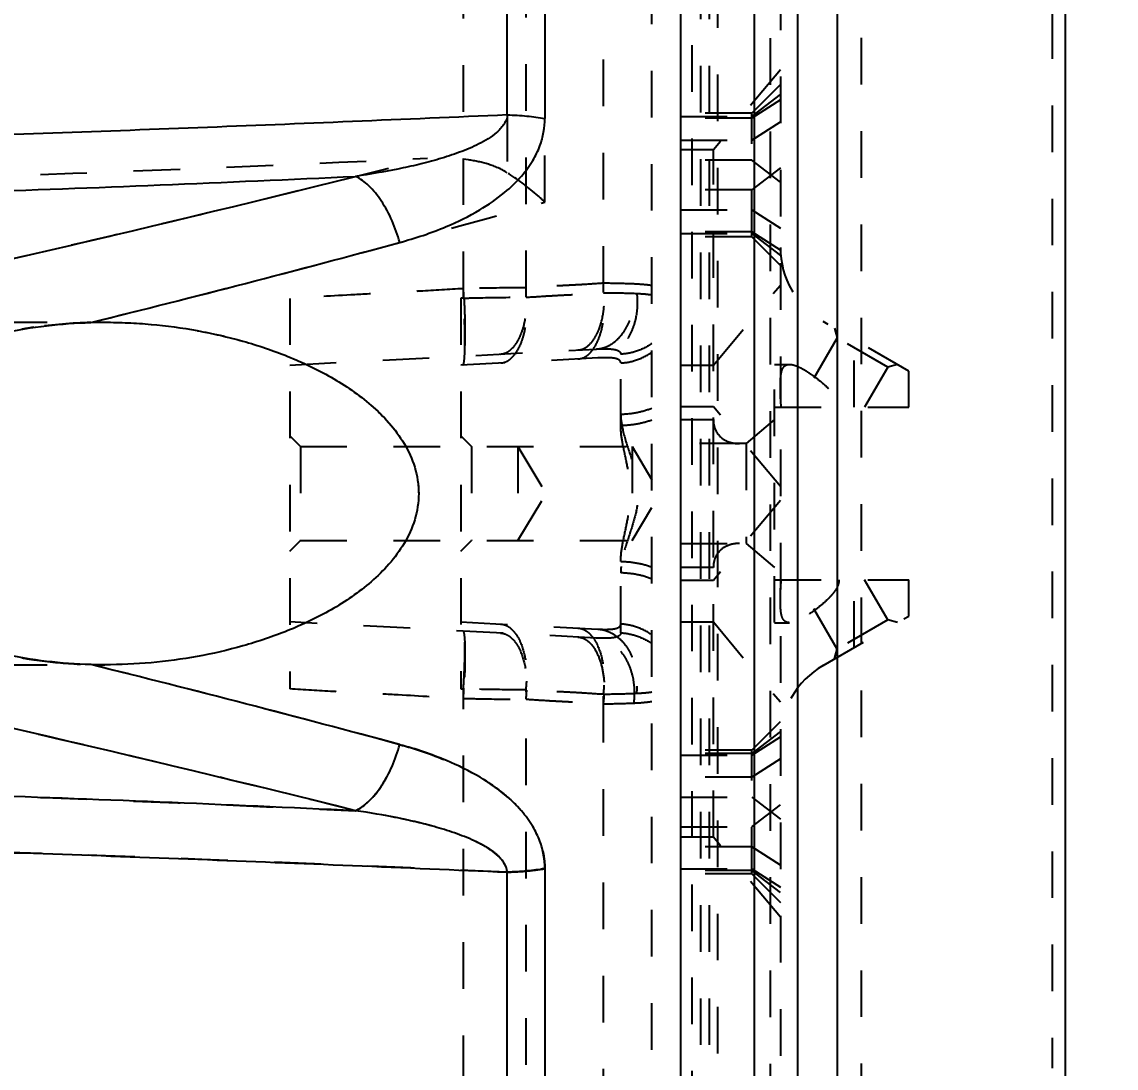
# Model space of a CAD drawing. Header units: millimetres. Extents: x 97 to 1722, y -6063 to 1553.
# Drawn here: x 1151.02 to 1189.38, y 65.5 to 102.16 of the extents above; entities that cross this region are included whole.
import ezdxf

# ---------------------------------------------------------------- set-up
doc = ezdxf.new("R2010")
doc.units = ezdxf.units.MM
doc.header["$LTSCALE"] = 16.335
doc.header["$PDMODE"] = 3
doc.header["$PDSIZE"] = 0.3125
doc.linetypes.add('HIDDEN', pattern=[0.2, 0.1, -0.1])
doc.layers.get('0').update_dxf_attribs({"linetype": 'CONTINUOUS'})
doc.layers.get('Defpoints').update_dxf_attribs({"linetype": 'CONTINUOUS'})
doc.layers.add('DEFAULT_2', color=8, linetype='HIDDEN')
doc.styles.get("Standard").update_dxf_attribs({"font": 'txt', "width": 0.8})
doc.dimstyles.get("Standard").update_dxf_attribs({"dimtxt": 0.15625, "dimasz": 0.1875, "dimexe": 0.125, "dimexo": 0.0625, "dimtad": 0, "dimtih": 1, "dimtoh": 1, "dimdsep": 46, "dimtxsty": 'Standard', "dimcen": 0.09, "dimadec": 0, "dimazin": 0, "dimtp": 0.01, "dimtm": 0.01, "dimtfac": 1, "dimtofl": 0, "dimtmove": 0, "dimatfit": 3, "dimfxl": 0, "dimtolj": 1, "dimarcsym": 0})
doc.dimstyles.new('STANDARD$0', dxfattribs={"dimscale": 2, "dimtxt": 3, "dimasz": 3, "dimexe": 1.25, "dimexo": 0.625, "dimgap": 0.5, "dimtad": 0, "dimdsep": 46, "dimlunit": 6, "dimtxsty": 'Standard', "dimblk": 'CLOSEDBLANK', "dimcen": 0, "dimclrt": 2, "dimazin": 2, "dimtfac": 2, "dimtmove": 1, "dimatfit": 3, "dimfxl": 0, "dimtolj": 1, "dimtzin": 0, "dimarcsym": 0})

# ---------------------------------------------------------------- blocks, each defined once
blk = doc.blocks.new('*D0')
at = {"color": 4, "lineweight": -2}
for p, q in [((1117.611, 144.636), (1117.611, 171.999)), ((1122.611, 171.999), (1138.621, 171.999)), ((1182.611, 171.999), (1152.621, 171.999)), ((1187.611, 98.615), (1187.611, 171.999))]:
    blk.add_line(p, q, dxfattribs=at)
at = {"color": 4}
for points in [[(1122.611, 172.832), (1122.611, 171.166), (1117.611, 171.999)], [(1182.611, 172.832), (1182.611, 171.166), (1187.611, 171.999)]]:
    blk.add_solid(points, dxfattribs=at)
at = {"layer": 'Defpoints', "color": 0}
for p in [(1117.611, 171.999), (1117.611, 144.636), (1187.611, 98.615)]:
    blk.add_point(p, dxfattribs=at)
at = {"color": 6, "insert": (1145.621, 171.999), "char_height": 5, "attachment_point": 5}
blk.add_mtext('\\A1;70.00', dxfattribs=at)
blk = doc.blocks.new('_ClosedBlank')
at = {"color": 0, "linetype": 'ByBlock', "lineweight": -2}
for p, q in [((-1, 0.1667), (0, 0)), ((-1, 0.1667), (-1, -0.1667)), ((0, 0), (-1, -0.1667))]:
    blk.add_line(p, q, dxfattribs=at)
blk = doc.blocks.new('*D111')
at = {"color": 4, "lineweight": -2}
for p, q in [((1222.611, 163.896), (1222.611, 20.993)), ((1174.111, 111.94), (1174.111, 20.993)), ((1212.611, 20.993), (1184.111, 20.993))]:
    blk.add_line(p, q, dxfattribs=at)
at = {"layer": 'Defpoints', "color": 0}
for p in [(1222.611, 163.896), (1174.111, 111.94), (1174.111, 20.993)]:
    blk.add_point(p, dxfattribs=at)
at = {"color": 4, "lineweight": -2, "xscale": 10, "yscale": 10, "zscale": 10, "rotation": 180}
blk.add_blockref('_ClosedBlank', (1174.111, 20.993), dxfattribs=at)
at = {"color": 4, "lineweight": -2, "xscale": 10, "yscale": 10, "zscale": 10}
blk.add_blockref('_ClosedBlank', (1222.611, 20.993), dxfattribs=at)
at = {"color": 6, "insert": (1241.878, 20.993), "char_height": 10, "attachment_point": 5}
blk.add_mtext('\\A1;48.50', dxfattribs=at)

msp = doc.modelspace()

# ---------------------------------------------------------------- linework, layer by layer
at = {"color": 7, "linetype": 'Continuous'}
for p, q in [((1168.037, 98.901), (1168.037, 126.375)), ((1169.354, 125.998), (1169.354, 98.778)), ((1176.707, 47.434), (1176.707, 123.838)), ((1178.207, 123.282), (1178.207, 47.99)), ((1179.62, 48.627), (1179.62, 122.645)), ((1187.611, 64.377), (1187.611, 106.896)), ((1153.44, 91.629), (1153.932, 91.636)), ((1153.932, 79.636), (1153.44, 79.643)), ((1168.037, 44.897), (1168.037, 72.371)), ((1169.354, 72.494), (1169.354, 45.274))]:
    msp.add_line(p, q, dxfattribs=at)
for centre, radius, start, end in [((1013.827, 691.314), 612.924, 281.869775, 284.058952), ((1035.698, 568.418), 491.113, 283.87188, 285.17518), ((1013.829, -520.036), 612.918, 75.941039, 78.130241), ((1035.708, -397.178), 491.14, 74.82455, 76.13067)]:
    msp.add_arc(centre, radius, start, end, dxfattribs=at)
for points, knots in [([(1168.037, 98.901), (1164.422, 98.745), (1157.19, 98.436), (1148.147, 98.124), (1140.909, 97.958), (1135.478, 97.885), (1130.95, 97.877), (1127.328, 97.905), (1125.517, 97.934), (1124.611, 97.95)], [0, 0, 0, 0, 0.249881, 0.499824, 0.624829, 0.749858, 0.874914, 0.937453, 1, 1, 1, 1]), ([(1168.037, 98.901), (1168.042, 98.839), (1168.018, 98.743), (1167.959, 98.633), (1167.892, 98.527), (1167.797, 98.407), (1167.621, 98.236), (1167.369, 98.059), (1166.938, 97.82), (1166.366, 97.582), (1165.657, 97.352), (1164.934, 97.161), (1163.956, 96.946), (1163.215, 96.823), (1162.719, 96.749)], [0, 0, 0, 0, 0.031211, 0.047237, 0.063057, 0.093911, 0.124435, 0.185994, 0.247802, 0.37206, 0.496959, 0.622301, 0.747959, 1, 1, 1, 1]), ([(1164.257, 94.431), (1164.815, 94.582), (1165.782, 94.903), (1167.016, 95.506), (1167.901, 96.112), (1168.522, 96.706), (1168.933, 97.265), (1169.188, 97.791), (1169.326, 98.291), (1169.354, 98.619), (1169.354, 98.778)], [0, 0, 0, 0, 0.24219, 0.425463, 0.573688, 0.6899, 0.78371, 0.862884, 0.933408, 1, 1, 1, 1]), ([(1168.037, 98.901), (1168.268, 98.897), (1168.709, 98.872), (1169.147, 98.815), (1169.354, 98.778)], [0, 0, 0, 0, 0.52474, 1, 1, 1, 1]), ([(1124.593, 95.945), (1125.644, 95.926), (1127.83, 95.892), (1131.275, 95.873), (1135.064, 95.885), (1141.023, 95.959), (1150.289, 96.204), (1158.155, 96.54), (1162.719, 96.749)], [0, 0, 0, 0, 0.082719, 0.171953, 0.270925, 0.380796, 0.640629, 1, 1, 1, 1]), ([(1164.268, 94.434), (1164.197, 94.694), (1164.021, 95.198), (1163.659, 95.875), (1163.23, 96.411), (1162.888, 96.667), (1162.719, 96.749)], [0, 0, 0, 0, 0.282994, 0.558983, 0.802742, 1, 1, 1, 1]), ([(1147.447, 90.19), (1147.905, 90.435), (1148.854, 90.86), (1150.352, 91.289), (1151.886, 91.541), (1152.922, 91.615), (1153.44, 91.629)], [0, 0, 0, 0, 0.250732, 0.499764, 0.749749, 1, 1, 1, 1]), ([(1153.931, 91.636), (1154.472, 91.636), (1155.557, 91.587), (1157.177, 91.368), (1158.784, 91.001), (1160.364, 90.469), (1161.892, 89.744), (1163.079, 88.935), (1163.913, 88.121), (1164.451, 87.4), (1164.836, 86.564), (1164.933, 85.946), (1164.933, 85.636)], [0, 0, 0, 0, 0.119436, 0.239634, 0.360824, 0.483266, 0.607357, 0.733791, 0.798411, 0.864264, 0.931558, 1, 1, 1, 1]), ([(1164.933, 85.636), (1164.933, 85.327), (1164.836, 84.709), (1164.451, 83.873), (1163.913, 83.152), (1163.079, 82.337), (1161.892, 81.529), (1160.364, 80.804), (1158.784, 80.272), (1157.177, 79.904), (1155.557, 79.686), (1154.472, 79.636), (1153.931, 79.636)], [0, 0, 0, 0, 0.068442, 0.135736, 0.201589, 0.266209, 0.392643, 0.516734, 0.639176, 0.760366, 0.880564, 1, 1, 1, 1]), ([(1153.44, 79.643), (1152.922, 79.658), (1151.886, 79.731), (1150.351, 79.984), (1148.853, 80.412), (1147.905, 80.838), (1147.447, 81.083)], [0, 0, 0, 0, 0.250327, 0.500325, 0.749335, 1, 1, 1, 1]), ([(1162.719, 74.523), (1162.888, 74.605), (1163.23, 74.862), (1163.659, 75.397), (1164.021, 76.074), (1164.197, 76.579), (1164.268, 76.838)], [0, 0, 0, 0, 0.197258, 0.441017, 0.717006, 1, 1, 1, 1]), ([(1169.354, 72.494), (1169.354, 72.653), (1169.326, 72.981), (1169.188, 73.482), (1168.933, 74.008), (1168.522, 74.568), (1167.903, 75.158), (1167.022, 75.762), (1165.795, 76.364), (1164.832, 76.685), (1164.277, 76.836)], [0, 0, 0, 0, 0.06679, 0.137537, 0.216974, 0.311124, 0.427805, 0.574623, 0.758256, 1, 1, 1, 1]), ([(1162.719, 74.523), (1158.147, 74.733), (1150.269, 75.069), (1140.989, 75.315), (1135.023, 75.388), (1131.23, 75.4), (1127.799, 75.38), (1125.628, 75.346), (1124.593, 75.327)], [0, 0, 0, 0, 0.359969, 0.62017, 0.730168, 0.829227, 0.918511, 1, 1, 1, 1]), ([(1168.037, 72.371), (1168.034, 72.495), (1167.925, 72.733), (1167.671, 73), (1167.369, 73.214), (1167.047, 73.393), (1166.71, 73.547), (1166.249, 73.729), (1165.657, 73.921), (1164.934, 74.111), (1163.956, 74.326), (1163.215, 74.45), (1162.719, 74.523)], [0, 0, 0, 0, 0.062138, 0.123651, 0.185254, 0.247137, 0.309245, 0.371538, 0.496544, 0.621989, 0.747757, 1, 1, 1, 1]), ([(1124.611, 73.322), (1125.517, 73.338), (1127.328, 73.367), (1130.95, 73.396), (1135.478, 73.387), (1140.909, 73.315), (1148.147, 73.149), (1157.19, 72.836), (1164.422, 72.527), (1168.037, 72.371)], [0, 0, 0, 0, 0.062547, 0.125086, 0.250142, 0.375171, 0.500176, 0.750119, 1, 1, 1, 1]), ([(1169.354, 72.494), (1169.147, 72.457), (1168.709, 72.4), (1168.268, 72.376), (1168.037, 72.371)], [0, 0, 0, 0, 0.47526, 1, 1, 1, 1])]:
    msp.add_open_spline(points, degree=3, knots=knots, dxfattribs=at)
at = {"layer": 'DEFAULT_2', "color": 8, "linetype": 'HIDDEN'}
for p, q in [((1177.268, 47.686), (1177.268, 123.587)), ((1177.611, 123.112), (1177.611, 48.161)), ((1173.111, 49.81), (1173.111, 121.462)), ((1180.454, 50.96), (1180.454, 120.312)), ((1166.501, 92.479), (1166.501, 116.057)), ((1168.696, 92.512), (1168.696, 115.455)), ((1174.111, 114.436), (1174.111, 56.836)), ((1174.511, 114.411), (1174.511, 56.861)), ((1171.411, 92.674), (1171.411, 113.966)), ((1174.811, 113.686), (1174.811, 57.586)), ((1175.111, 113.686), (1175.111, 57.586)), ((1175.411, 113.386), (1175.411, 57.886)), ((1187.138, 105.768), (1187.138, 65.504)), ((1177.611, 100.479), (1175.262, 97.679)), ((1176.611, 98.964), (1177.611, 99.964)), ((1176.611, 98.847), (1177.611, 99.613)), ((1177.611, 99.428), (1176.611, 98.785)), ((1176.611, 98.964), (1174.111, 98.964)), ((1176.611, 94.627), (1176.611, 98.964)), ((1168.037, 98.901), (1168.037, 96.877)), ((1169.354, 95.846), (1169.354, 98.778)), ((1174.111, 98.847), (1176.611, 98.847)), ((1176.611, 98.785), (1174.111, 98.785)), ((1176.611, 98.019), (1177.611, 98.662)), ((1174.111, 98.019), (1176.611, 98.019)), ((1175.262, 97.679), (1174.111, 97.679)), ((1175.262, 73.593), (1175.262, 97.679)), ((1176.611, 97.315), (1174.111, 97.315)), ((1177.611, 96.549), (1176.611, 97.315)), ((1177.611, 97.042), (1176.611, 96.276)), ((1176.611, 96.276), (1174.111, 96.276)), ((1174.111, 95.571), (1176.611, 95.571)), ((1176.611, 95.571), (1177.611, 94.929)), ((1176.611, 94.805), (1174.111, 94.805)), ((1174.111, 94.744), (1176.611, 94.744)), ((1177.611, 94.163), (1176.611, 94.805)), ((1176.611, 94.744), (1177.611, 93.978)), ((1176.611, 94.627), (1174.111, 94.627)), ((1176.611, 94.627), (1177.611, 93.627)), ((1175.262, 90.136), (1177.611, 92.936)), ((1160.411, 92.474), (1160.411, 78.798)), ((1166.501, 92.482), (1166.411, 92.477)), ((1166.411, 92.477), (1166.411, 78.796)), ((1117.611, 91.636), (1153.931, 91.636)), ((1182.111, 89.929), (1179.111, 91.661)), ((1179.507, 91.433), (1179.599, 91.091)), ((1179.599, 91.091), (1178.196, 88.661)), ((1181.374, 90.066), (1179.599, 91.091)), ((1180.194, 88.661), (1180.194, 91.036)), ((1160.411, 90.136), (1171.157, 90.699)), ((1171.215, 90.388), (1166.411, 90.136)), ((1172.016, 88.013), (1172.016, 90.518)), ((1177.411, 90.161), (1177.931, 90.161)), ((1177.411, 81.112), (1177.411, 90.161)), ((1181.716, 90.158), (1181.374, 90.066)), ((1174.111, 90.136), (1175.262, 90.136)), ((1181.374, 90.066), (1180.563, 88.661)), ((1182.111, 88.661), (1182.111, 89.929)), ((1175.262, 88.679), (1174.111, 88.679)), ((1177.611, 85.879), (1175.262, 88.679)), ((1177.411, 88.661), (1182.111, 88.661)), ((1174.111, 88.232), (1175.262, 88.232)), ((1177.411, 88.225), (1176.411, 87.386)), ((1160.411, 87.661), (1160.786, 87.286)), ((1166.411, 87.661), (1166.786, 87.286)), ((1160.786, 87.286), (1172.411, 87.286)), ((1160.786, 87.286), (1160.786, 83.986)), ((1166.786, 87.286), (1166.786, 83.986)), ((1168.411, 87.286), (1168.411, 83.986)), ((1168.411, 87.286), (1169.403, 85.636)), ((1172.411, 87.286), (1173.111, 86.121)), ((1172.411, 87.286), (1172.411, 83.986)), ((1176.411, 87.386), (1174.111, 87.386)), ((1176.411, 87.386), (1176.411, 83.886)), ((1168.411, 83.986), (1169.403, 85.636)), ((1177.611, 85.393), (1175.262, 82.593)), ((1172.411, 83.986), (1173.111, 85.151)), ((1160.411, 83.611), (1160.786, 83.986)), ((1160.786, 83.986), (1172.411, 83.986)), ((1166.411, 83.611), (1166.786, 83.986)), ((1174.111, 83.886), (1176.411, 83.886)), ((1176.411, 83.886), (1177.411, 83.047)), ((1172.016, 80.754), (1172.016, 83.259)), ((1175.262, 83.04), (1174.111, 83.04)), ((1175.262, 82.593), (1174.111, 82.593)), ((1177.411, 82.611), (1182.111, 82.611)), ((1179.599, 80.181), (1178.196, 82.611)), ((1180.194, 80.236), (1180.194, 82.611)), ((1181.374, 81.206), (1180.563, 82.611)), ((1182.111, 81.343), (1182.111, 82.611)), ((1179.111, 79.611), (1182.111, 81.343)), ((1171.157, 80.573), (1160.411, 81.136)), ((1166.411, 81.136), (1171.215, 80.884)), ((1174.111, 81.136), (1175.262, 81.136)), ((1175.262, 81.136), (1177.611, 78.336)), ((1177.411, 81.111), (1177.931, 81.111)), ((1181.374, 81.206), (1179.599, 80.181)), ((1181.716, 81.115), (1181.374, 81.206)), ((1179.507, 79.84), (1179.599, 80.181)), ((1117.611, 79.636), (1153.931, 79.636)), ((1166.411, 78.796), (1166.501, 78.791)), ((1166.501, 55.216), (1166.501, 78.794)), ((1168.696, 55.818), (1168.696, 78.761)), ((1171.411, 57.306), (1171.411, 78.598)), ((1176.611, 76.646), (1177.611, 77.646)), ((1177.611, 77.295), (1176.611, 76.529)), ((1176.611, 76.467), (1177.611, 77.11)), ((1176.611, 76.646), (1174.111, 76.646)), ((1176.611, 76.529), (1174.111, 76.529)), ((1174.111, 76.467), (1176.611, 76.467)), ((1176.611, 72.309), (1176.611, 76.646)), ((1177.611, 76.344), (1176.611, 75.701)), ((1176.611, 75.701), (1174.111, 75.701)), ((1174.111, 74.997), (1176.611, 74.997)), ((1176.611, 74.997), (1177.611, 74.231)), ((1176.611, 73.958), (1177.611, 74.724)), ((1174.111, 73.958), (1176.611, 73.958)), ((1175.262, 73.593), (1174.111, 73.593)), ((1177.611, 70.793), (1175.262, 73.593)), ((1176.611, 73.253), (1174.111, 73.253)), ((1177.611, 72.61), (1176.611, 73.253)), ((1174.111, 72.487), (1176.611, 72.487)), ((1176.611, 72.426), (1174.111, 72.426)), ((1176.611, 72.309), (1174.111, 72.309)), ((1176.611, 72.487), (1177.611, 71.844)), ((1177.611, 71.659), (1176.611, 72.426)), ((1176.611, 72.309), (1177.611, 71.309))]:
    msp.add_line(p, q, dxfattribs=at)
for centre, radius, start, end in [((1038.506, 557.506), 479.845, 283.8584, 285.82418), ((1180.611, 94.259), 3, 180, 240), ((1139.105, 91.024), 27.455, 2.9807, 3.7357), ((1153.65, 76.308), 15.31, 98.2489, 99.8779), ((1153.902, 74.453), 17.183, 91.5385, 98.1911), ((1153.698, 95.258), 15.608, 260.1335, 261.734), ((1035.352, -398.483), 492.494, 74.82666, 76.12638), ((1180.611, 77.013), 3, 120, 180), ((1164.83, 79.216), 3.893, 353.2831, 357.7908), ((1139.101, 80.249), 27.458, 356.2642, 357.0192), ((1164.84, 78.901), 3.885, 353.0598, 357.7942), ((1167.56, 79.073), 3.881, 352.9722, 357.7958), ((1169.901, 78.951), 2.695, 353.0811, 358.6517), ((1167.572, 78.758), 3.871, 352.736, 357.8002), ((1169.743, 78.644), 2.759, 352.7212, 358.5747)]:
    msp.add_arc(centre, radius, start, end, dxfattribs=at)
for points, knots in [([(1132.075, 96.415), (1134.841, 96.417), (1145.901, 96.536), (1156.953, 97.003), (1165.239, 97.384)], [0, 0, 0, 0, 0.250099, 1, 1, 1, 1]), ([(1136.809, 90.861), (1142.059, 91.921), (1151.557, 94.008), (1161.005, 96.309), (1165.239, 97.384)], [0, 0, 0, 0, 0.550809, 1, 1, 1, 1]), ([(1168.037, 96.877), (1167.835, 97.006), (1167.386, 97.195), (1166.444, 97.391), (1165.718, 97.406), (1165.239, 97.384)], [0, 0, 0, 0, 0.249664, 0.500109, 1, 1, 1, 1]), ([(1169.354, 95.846), (1169.254, 95.941), (1168.84, 96.315), (1168.391, 96.65), (1168.037, 96.877)], [0, 0, 0, 0, 0.246474, 1, 1, 1, 1]), ([(1168.696, 92.841), (1168.524, 92.842), (1167.792, 92.842), (1167.061, 92.829), (1166.501, 92.813)], [0, 0, 0, 0, 0.234884, 1, 1, 1, 1]), ([(1167.8, 90.524), (1167.874, 90.527), (1168.029, 90.57), (1168.232, 90.725), (1168.407, 90.957), (1168.548, 91.255), (1168.652, 91.609), (1168.736, 92.142), (1168.73, 92.561), (1168.696, 92.841)], [0, 0, 0, 0, 0.081984, 0.173246, 0.279228, 0.401492, 0.538595, 0.687158, 1, 1, 1, 1]), ([(1171.412, 93.004), (1171.185, 92.99), (1170.79, 92.962), (1170.224, 92.93), (1169.544, 92.899), (1169.035, 92.861), (1168.696, 92.841)], [0, 0, 0, 0, 0.249906, 0.437454, 0.625076, 1, 1, 1, 1]), ([(1170.8, 90.762), (1170.928, 90.844), (1171.091, 91.039), (1171.243, 91.348), (1171.376, 91.745), (1171.458, 92.305), (1171.442, 92.769), (1171.412, 93.004)], [0, 0, 0, 0, 0.188579, 0.302254, 0.427865, 0.705804, 1, 1, 1, 1]), ([(1171.157, 90.699), (1171.25, 90.704), (1171.446, 90.742), (1171.729, 90.881), (1171.99, 91.11), (1172.212, 91.416), (1172.375, 91.783), (1172.507, 92.306), (1172.513, 92.716), (1172.479, 92.978)], [0, 0, 0, 0, 0.09596, 0.201654, 0.319531, 0.448838, 0.587148, 0.729237, 1, 1, 1, 1]), ([(1172.479, 92.978), (1172.398, 92.981), (1172.042, 92.995), (1171.686, 93.001), (1171.411, 93.004)], [0, 0, 0, 0, 0.22961, 1, 1, 1, 1]), ([(1173.111, 92.921), (1173.064, 92.928), (1172.854, 92.956), (1172.643, 92.97), (1172.479, 92.978)], [0, 0, 0, 0, 0.227227, 1, 1, 1, 1]), ([(1166.501, 92.813), (1165.994, 92.785), (1165.106, 92.731), (1163.837, 92.662), (1162.314, 92.586), (1161.173, 92.516), (1160.411, 92.473)], [0, 0, 0, 0, 0.249993, 0.437496, 0.625006, 1, 1, 1, 1]), ([(1166.522, 92.452), (1166.529, 92.322), (1166.54, 92.068), (1166.552, 91.699), (1166.557, 91.359), (1166.555, 91.06), (1166.548, 90.814), (1166.535, 90.632), (1166.518, 90.52), (1166.502, 90.469), (1166.489, 90.455), (1166.483, 90.455)], [0, 0, 0, 0, 0.193486, 0.379793, 0.551274, 0.701693, 0.825435, 0.917821, 0.975729, 0.99157, 1, 1, 1, 1]), ([(1166.484, 90.14), (1166.49, 90.14), (1166.504, 90.159), (1166.514, 90.195), (1166.526, 90.255), (1166.539, 90.377), (1166.551, 90.58), (1166.556, 90.875), (1166.554, 91.23), (1166.544, 91.628), (1166.527, 92.05), (1166.51, 92.338), (1166.501, 92.482)], [0, 0, 0, 0, 0.008252, 0.024588, 0.050174, 0.085022, 0.181069, 0.308637, 0.461881, 0.633576, 0.815931, 1, 1, 1, 1]), ([(1166.501, 92.482), (1166.692, 92.487), (1167.424, 92.506), (1168.156, 92.514), (1168.696, 92.512)], [0, 0, 0, 0, 0.261707, 1, 1, 1, 1]), ([(1167.8, 90.209), (1167.874, 90.213), (1168.028, 90.256), (1168.23, 90.409), (1168.403, 90.639), (1168.545, 90.935), (1168.649, 91.286), (1168.733, 91.816), (1168.729, 92.233), (1168.696, 92.512)], [0, 0, 0, 0, 0.081964, 0.17318, 0.279079, 0.401243, 0.538264, 0.686812, 1, 1, 1, 1]), ([(1168.696, 92.512), (1168.922, 92.525), (1169.318, 92.553), (1169.884, 92.585), (1170.563, 92.617), (1171.072, 92.654), (1171.412, 92.674)], [0, 0, 0, 0, 0.249937, 0.43746, 0.625076, 1, 1, 1, 1]), ([(1170.516, 90.351), (1170.59, 90.355), (1170.745, 90.398), (1170.949, 90.554), (1171.124, 90.786), (1171.265, 91.086), (1171.369, 91.44), (1171.453, 91.974), (1171.446, 92.394), (1171.412, 92.674)], [0, 0, 0, 0, 0.081997, 0.173282, 0.2793, 0.401606, 0.538739, 0.687305, 1, 1, 1, 1]), ([(1172.576, 92.646), (1172.608, 92.386), (1172.599, 91.978), (1172.46, 91.461), (1172.292, 91.097), (1172.064, 90.794), (1171.797, 90.567), (1171.509, 90.43), (1171.31, 90.393), (1171.215, 90.388)], [0, 0, 0, 0, 0.268703, 0.409718, 0.547342, 0.676646, 0.795272, 0.902355, 1, 1, 1, 1]), ([(1171.411, 92.674), (1171.517, 92.673), (1171.906, 92.669), (1172.294, 92.659), (1172.576, 92.646)], [0, 0, 0, 0, 0.271837, 1, 1, 1, 1]), ([(1172.576, 92.646), (1172.625, 92.644), (1172.804, 92.635), (1172.982, 92.618), (1173.111, 92.6)], [0, 0, 0, 0, 0.269901, 1, 1, 1, 1]), ([(1153.931, 91.636), (1154.472, 91.636), (1155.557, 91.587), (1157.177, 91.368), (1158.784, 91.001), (1160.364, 90.469), (1161.892, 89.744), (1163.079, 88.935), (1163.913, 88.121), (1164.451, 87.4), (1164.836, 86.564), (1164.933, 85.946), (1164.933, 85.636)], [0, 0, 0, 0, 0.119436, 0.239634, 0.360824, 0.483266, 0.607357, 0.733791, 0.798411, 0.864264, 0.931558, 1, 1, 1, 1]), ([(1170.516, 90.666), (1170.541, 90.667), (1170.641, 90.679), (1170.736, 90.72), (1170.8, 90.762)], [0, 0, 0, 0, 0.242367, 1, 1, 1, 1]), ([(1171.157, 90.699), (1171.282, 90.706), (1171.457, 90.712), (1171.673, 90.702), (1171.795, 90.686), (1171.891, 90.661), (1171.962, 90.626), (1172.007, 90.577), (1172.016, 90.537), (1172.016, 90.518)], [0, 0, 0, 0, 0.400956, 0.559547, 0.69026, 0.794246, 0.874959, 0.939436, 1, 1, 1, 1]), ([(1173.111, 90.898), (1172.947, 90.78), (1172.593, 90.6), (1172.204, 90.528), (1172.016, 90.518)], [0, 0, 0, 0, 0.518646, 1, 1, 1, 1]), ([(1172.016, 90.211), (1172.204, 90.221), (1172.593, 90.293), (1172.947, 90.473), (1173.111, 90.591)], [0, 0, 0, 0, 0.481633, 1, 1, 1, 1]), ([(1172.016, 90.211), (1172.016, 90.23), (1172.008, 90.268), (1171.966, 90.315), (1171.9, 90.349), (1171.811, 90.373), (1171.697, 90.389), (1171.496, 90.399), (1171.332, 90.394), (1171.215, 90.388)], [0, 0, 0, 0, 0.062152, 0.127531, 0.208397, 0.311968, 0.441884, 0.599615, 1, 1, 1, 1]), ([(1177.611, 89.321), (1177.611, 89.439), (1177.613, 89.607), (1177.634, 89.816), (1177.666, 89.967), (1177.731, 90.096), (1177.842, 90.154), (1177.901, 90.161), (1177.931, 90.161)], [0, 0, 0, 0, 0.355871, 0.50468, 0.631377, 0.824708, 0.909232, 1, 1, 1, 1]), ([(1177.931, 90.161), (1177.994, 90.161), (1178.134, 90.129), (1178.346, 90.033), (1178.58, 89.894), (1178.828, 89.721), (1179.083, 89.518), (1179.292, 89.326), (1179.449, 89.153), (1179.557, 89.008), (1179.641, 88.845), (1179.665, 88.723), (1179.665, 88.661)], [0, 0, 0, 0, 0.07844, 0.176421, 0.290938, 0.418128, 0.55475, 0.698342, 0.772216, 0.847251, 0.923304, 1, 1, 1, 1]), ([(1177.642, 88.661), (1177.637, 88.722), (1177.62, 88.966), (1177.611, 89.21), (1177.611, 89.392)], [0, 0, 0, 0, 0.251924, 1, 1, 1, 1]), ([(1172.016, 88.416), (1172.21, 88.422), (1172.583, 88.462), (1172.945, 88.565), (1173.111, 88.633)], [0, 0, 0, 0, 0.518145, 1, 1, 1, 1]), ([(1172.016, 88.416), (1172.016, 88.223), (1172.093, 87.762), (1172.32, 87.085), (1172.543, 86.4), (1172.644, 85.767), (1172.604, 85.154), (1172.425, 84.484), (1172.181, 83.798), (1172.055, 83.306), (1172.03, 83.082)], [0, 0, 0, 0, 0.105595, 0.253083, 0.390658, 0.498852, 0.601415, 0.724194, 0.876628, 1, 1, 1, 1]), ([(1175.262, 88.232), (1175.262, 88.1), (1175.309, 87.847), (1175.543, 87.563), (1175.848, 87.415), (1176.067, 87.386), (1176.177, 87.386)], [0, 0, 0, 0, 0.285522, 0.530686, 0.763662, 1, 1, 1, 1]), ([(1173.111, 88.21), (1172.944, 88.148), (1172.581, 88.054), (1172.209, 88.018), (1172.016, 88.013)], [0, 0, 0, 0, 0.480406, 1, 1, 1, 1]), ([(1172.016, 83.259), (1172.016, 83.447), (1172.069, 83.856), (1172.206, 84.456), (1172.323, 85.059), (1172.365, 85.636), (1172.323, 86.213), (1172.206, 86.817), (1172.069, 87.416), (1172.016, 87.826), (1172.016, 88.013)], [0, 0, 0, 0, 0.117006, 0.256006, 0.384079, 0.500012, 0.615947, 0.744024, 0.882997, 1, 1, 1, 1]), ([(1176.177, 83.886), (1176.067, 83.886), (1175.848, 83.858), (1175.543, 83.709), (1175.309, 83.426), (1175.262, 83.173), (1175.262, 83.04)], [0, 0, 0, 0, 0.23634, 0.469319, 0.714485, 1, 1, 1, 1]), ([(1172.016, 83.259), (1172.209, 83.254), (1172.581, 83.218), (1172.944, 83.125), (1173.111, 83.062)], [0, 0, 0, 0, 0.519594, 1, 1, 1, 1]), ([(1172.03, 83.082), (1172.027, 83.062), (1172.02, 82.987), (1172.016, 82.912), (1172.016, 82.856)], [0, 0, 0, 0, 0.263428, 1, 1, 1, 1]), ([(1173.111, 82.64), (1172.945, 82.708), (1172.583, 82.811), (1172.21, 82.85), (1172.016, 82.856)], [0, 0, 0, 0, 0.481855, 1, 1, 1, 1]), ([(1177.611, 81.88), (1177.611, 81.941), (1177.614, 82.185), (1177.627, 82.428), (1177.642, 82.611)], [0, 0, 0, 0, 0.248228, 1, 1, 1, 1]), ([(1179.665, 82.611), (1179.665, 82.55), (1179.641, 82.427), (1179.557, 82.265), (1179.449, 82.12), (1179.292, 81.946), (1179.083, 81.754), (1178.828, 81.551), (1178.58, 81.378), (1178.346, 81.24), (1178.134, 81.144), (1177.994, 81.111), (1177.931, 81.111)], [0, 0, 0, 0, 0.076696, 0.152749, 0.227785, 0.301659, 0.445251, 0.581874, 0.709063, 0.823578, 0.921559, 1, 1, 1, 1]), ([(1177.931, 81.111), (1177.901, 81.111), (1177.842, 81.118), (1177.731, 81.177), (1177.666, 81.306), (1177.634, 81.457), (1177.613, 81.666), (1177.611, 81.833), (1177.611, 81.951)], [0, 0, 0, 0, 0.090767, 0.175292, 0.368623, 0.49532, 0.644129, 1, 1, 1, 1]), ([(1166.501, 78.791), (1166.51, 78.935), (1166.527, 79.222), (1166.544, 79.644), (1166.554, 80.042), (1166.556, 80.397), (1166.551, 80.693), (1166.539, 80.896), (1166.526, 81.017), (1166.514, 81.077), (1166.504, 81.114), (1166.49, 81.132), (1166.484, 81.132)], [0, 0, 0, 0, 0.184034, 0.366282, 0.537926, 0.691179, 0.818804, 0.914914, 0.949796, 0.975398, 0.991745, 1, 1, 1, 1]), ([(1167.8, 81.063), (1167.867, 81.06), (1168.005, 81.025), (1168.192, 80.897), (1168.356, 80.704), (1168.551, 80.351), (1168.703, 79.794), (1168.729, 79.317), (1168.72, 79.066)], [0, 0, 0, 0, 0.083944, 0.175963, 0.281057, 0.401322, 0.682779, 1, 1, 1, 1]), ([(1171.215, 80.884), (1171.332, 80.878), (1171.496, 80.873), (1171.697, 80.884), (1171.811, 80.899), (1171.9, 80.924), (1171.966, 80.958), (1172.008, 81.005), (1172.016, 81.043), (1172.016, 81.061)], [0, 0, 0, 0, 0.400385, 0.558117, 0.688032, 0.791602, 0.872468, 0.937847, 1, 1, 1, 1]), ([(1173.111, 80.682), (1172.947, 80.8), (1172.593, 80.979), (1172.204, 81.052), (1172.016, 81.061)], [0, 0, 0, 0, 0.518367, 1, 1, 1, 1]), ([(1166.483, 80.818), (1166.489, 80.818), (1166.502, 80.803), (1166.518, 80.753), (1166.535, 80.641), (1166.548, 80.458), (1166.555, 80.213), (1166.557, 79.914), (1166.552, 79.574), (1166.54, 79.205), (1166.529, 78.95), (1166.522, 78.821)], [0, 0, 0, 0, 0.008424, 0.02425, 0.08211, 0.174414, 0.298103, 0.448494, 0.620034, 0.806465, 1, 1, 1, 1]), ([(1167.8, 80.749), (1167.867, 80.745), (1168.006, 80.71), (1168.193, 80.583), (1168.358, 80.389), (1168.553, 80.036), (1168.705, 79.48), (1168.731, 79.003), (1168.721, 78.752)], [0, 0, 0, 0, 0.084045, 0.176147, 0.281287, 0.401561, 0.682935, 1, 1, 1, 1]), ([(1170.516, 80.921), (1170.583, 80.918), (1170.722, 80.882), (1170.909, 80.755), (1171.074, 80.561), (1171.269, 80.208), (1171.421, 79.652), (1171.448, 79.175), (1171.438, 78.924)], [0, 0, 0, 0, 0.084086, 0.176216, 0.281372, 0.401647, 0.682991, 1, 1, 1, 1]), ([(1170.516, 80.607), (1170.569, 80.604), (1170.678, 80.581), (1170.776, 80.528), (1170.823, 80.496)], [0, 0, 0, 0, 0.484432, 1, 1, 1, 1]), ([(1172.016, 80.754), (1172.016, 80.735), (1172.007, 80.695), (1171.962, 80.647), (1171.891, 80.612), (1171.795, 80.587), (1171.673, 80.571), (1171.457, 80.561), (1171.282, 80.567), (1171.157, 80.573)], [0, 0, 0, 0, 0.060563, 0.12504, 0.205753, 0.309739, 0.440452, 0.599043, 1, 1, 1, 1]), ([(1172.501, 78.576), (1172.507, 78.823), (1172.467, 79.199), (1172.305, 79.664), (1172.133, 79.978), (1171.918, 80.234), (1171.674, 80.423), (1171.417, 80.538), (1171.241, 80.569), (1171.157, 80.573)], [0, 0, 0, 0, 0.280113, 0.421686, 0.557537, 0.683854, 0.799384, 0.904058, 1, 1, 1, 1]), ([(1171.215, 80.884), (1171.302, 80.88), (1171.482, 80.849), (1171.746, 80.734), (1171.995, 80.545), (1172.217, 80.288), (1172.393, 79.974), (1172.559, 79.51), (1172.601, 79.134), (1172.595, 78.887)], [0, 0, 0, 0, 0.097557, 0.203658, 0.320151, 0.446788, 0.582249, 0.722845, 1, 1, 1, 1]), ([(1172.016, 80.754), (1172.204, 80.745), (1172.593, 80.672), (1172.947, 80.492), (1173.111, 80.374)], [0, 0, 0, 0, 0.481354, 1, 1, 1, 1]), ([(1162.719, 74.523), (1158.798, 75.502), (1150.185, 77.572), (1141.53, 79.458), (1136.809, 80.411)], [0, 0, 0, 0, 0.456258, 1, 1, 1, 1]), ([(1170.823, 80.496), (1170.931, 80.421), (1171.127, 80.191), (1171.319, 79.747), (1171.433, 79.204), (1171.448, 78.812), (1171.44, 78.609)], [0, 0, 0, 0, 0.192247, 0.428867, 0.703436, 1, 1, 1, 1]), ([(1151.454, 79.812), (1151.948, 79.74), (1152.61, 79.675), (1153.275, 79.648), (1153.44, 79.643)], [0, 0, 0, 0, 0.750304, 1, 1, 1, 1]), ([(1160.411, 78.799), (1160.919, 78.771), (1161.807, 78.717), (1163.075, 78.648), (1164.598, 78.572), (1165.74, 78.502), (1166.501, 78.46)], [0, 0, 0, 0, 0.249995, 0.437497, 0.625007, 1, 1, 1, 1]), ([(1168.696, 78.761), (1168.524, 78.76), (1167.792, 78.761), (1167.061, 78.774), (1166.501, 78.791)], [0, 0, 0, 0, 0.234904, 1, 1, 1, 1]), ([(1171.412, 78.598), (1171.185, 78.612), (1170.79, 78.64), (1170.224, 78.672), (1169.544, 78.703), (1169.035, 78.741), (1168.696, 78.761)], [0, 0, 0, 0, 0.249914, 0.437458, 0.625069, 1, 1, 1, 1]), ([(1173.111, 78.673), (1173.071, 78.667), (1172.893, 78.645), (1172.714, 78.632), (1172.576, 78.626)], [0, 0, 0, 0, 0.229815, 1, 1, 1, 1]), ([(1166.501, 78.46), (1166.692, 78.454), (1167.424, 78.436), (1168.156, 78.428), (1168.696, 78.432)], [0, 0, 0, 0, 0.261728, 1, 1, 1, 1]), ([(1168.696, 78.432), (1168.922, 78.418), (1169.318, 78.39), (1169.884, 78.358), (1170.563, 78.327), (1171.072, 78.289), (1171.412, 78.269)], [0, 0, 0, 0, 0.249931, 0.437456, 0.625083, 1, 1, 1, 1]), ([(1172.576, 78.626), (1172.488, 78.622), (1172.1, 78.607), (1171.712, 78.6), (1171.411, 78.598)], [0, 0, 0, 0, 0.2268, 1, 1, 1, 1]), ([(1171.411, 78.269), (1171.507, 78.269), (1171.863, 78.274), (1172.219, 78.283), (1172.479, 78.295)], [0, 0, 0, 0, 0.269275, 1, 1, 1, 1]), ([(1172.479, 78.295), (1172.537, 78.297), (1172.748, 78.309), (1172.959, 78.328), (1173.111, 78.352)], [0, 0, 0, 0, 0.272416, 1, 1, 1, 1]), ([(1162.719, 74.523), (1162.886, 74.604), (1163.225, 74.858), (1163.654, 75.39), (1164.018, 76.068), (1164.196, 76.576), (1164.268, 76.839)], [0, 0, 0, 0, 0.194731, 0.436991, 0.713738, 1, 1, 1, 1]), ([(1164.257, 76.842), (1164.823, 76.688), (1165.661, 76.409), (1166.723, 75.911), (1167.481, 75.462), (1168.181, 74.918), (1168.79, 74.255), (1169.161, 73.581), (1169.325, 72.976), (1169.354, 72.656), (1169.354, 72.494)], [0, 0, 0, 0, 0.245803, 0.368501, 0.491208, 0.614305, 0.73865, 0.866079, 0.932094, 1, 1, 1, 1]), ([(1132.075, 75.395), (1133.975, 75.393), (1144.194, 75.313), (1154.408, 74.905), (1162.719, 74.523)], [0, 0, 0, 0, 0.185881, 1, 1, 1, 1]), ([(1168.037, 72.371), (1168.031, 72.448), (1167.987, 72.615), (1167.82, 72.855), (1167.538, 73.106), (1167.1, 73.375), (1166.451, 73.663), (1165.536, 73.964), (1164.264, 74.272), (1163.287, 74.441), (1162.719, 74.523)], [0, 0, 0, 0, 0.038615, 0.084769, 0.145052, 0.227486, 0.342205, 0.501553, 0.7115, 1, 1, 1, 1]), ([(1168.037, 72.371), (1165.032, 72.501), (1153.011, 73.015), (1140.98, 73.392), (1131.955, 73.39)], [0, 0, 0, 0, 0.249921, 1, 1, 1, 1]), ([(1168.037, 72.371), (1168.26, 72.376), (1168.701, 72.4), (1169.139, 72.456), (1169.354, 72.494)], [0, 0, 0, 0, 0.506153, 1, 1, 1, 1])]:
    msp.add_open_spline(points, degree=3, knots=knots, dxfattribs=at)

# ---------------------------------------------------------------- dimensions: what is measured, and where the dimension line sits
for base, p1, p2, dimstyle, override, picture, middle in [((1117.611, 171.999), (1187.611, 98.615), (1117.611, 144.636), 'Standard', {"dimtxt": 5, "dimasz": 5, "dimexe": 0, "dimexo": 0, "dimgap": 0, "dimtih": 0, "dimtoh": 0, "dimzin": 0, "dimcen": 0, "dimclrd": 4, "dimclre": 4, "dimclrt": 6, "dimadec": 2, "dimtp": 0, "dimtm": 0, "dimtzin": 0}, '*D0', (1145.621, 171.999)), ((1174.111, 20.993), (1222.611, 163.896), (1174.111, 111.94), 'STANDARD$0', {"dimtxt": 5, "dimasz": 5, "dimexe": 0, "dimexo": 0, "dimgap": 0, "dimzin": 0, "dimclrd": 4, "dimclre": 4, "dimclrt": 6, "dimfxl": 1.25, "dimarcsym": 1}, '*D111', (1241.878, 20.993))]:
    dim = msp.add_linear_dim(base=base, p1=p1, p2=p2, dimstyle=dimstyle, override=override)
    dim.commit()
    dim.dimension.update_dxf_attribs({"geometry": picture, "text_midpoint": middle, "dimtype": 160})

doc.saveas('drawing.dxf')
